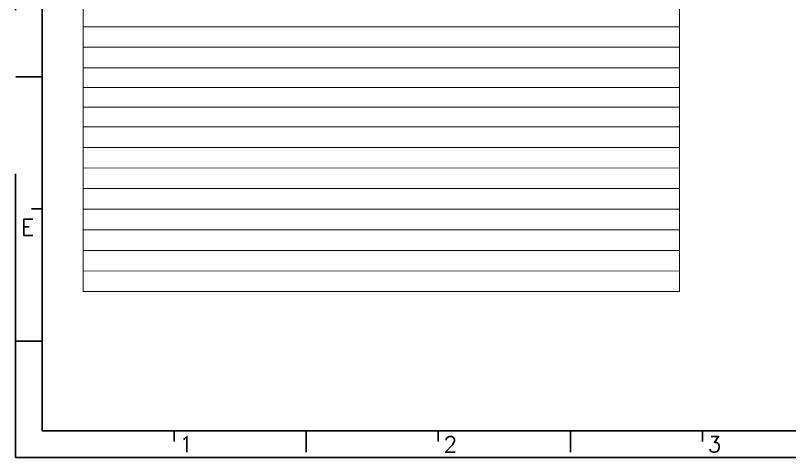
# Model space of a CAD drawing. Header units: millimetres. Extents: x 0 to 442, y 0 to 314.
# Drawn here: x 0 to 164.2, y 0 to 93.7 of the extents above; entities that cross this region are included whole.
import ezdxf

# ---------------------------------------------------------------- set-up
doc = ezdxf.new("R2010")
doc.units = ezdxf.units.MM
doc.header["$LTSCALE"] = 23.1
doc.linetypes.add('PHANTOM', pattern=[29.5, 9.5, -1.5, 3, -1.5, 3, -1.5, 9.5])
doc.layers.get('0').update_dxf_attribs({"linetype": 'CONTINUOUS'})
doc.layers.add('0PAPERF', color=2, linetype='PHANTOM', plot=False)
doc.styles.add('SIMPLEX', font='simplex.shx')

msp = doc.modelspace()

# ---------------------------------------------------------------- linework, layer by layer
for p, q in [((5.65, 304.88), (5.65, 5.65)), ((5.65, 80.74), (0.05, 80.74)), ((5.65, 52.72), (3.41, 52.72)), ((5.65, 24.7), (0.05, 24.7)), ((5.65, 5.65), (438.26, 5.65)), ((23.58, 5.65), (230.92, 5.65)), ((23.58, 5.65), (230.92, 5.65)), ((33.67, 5.65), (33.67, 3.41)), ((61.69, 5.65), (61.69, 1.16)), ((89.71, 5.65), (89.71, 3.41)), ((117.73, 5.65), (117.73, 1.16)), ((145.74, 5.65), (145.74, 3.41))]:
    msp.add_line(p, q)
at = {"const_width": 0.203}
for points in [[(14.38, 188.48), (14.38, 35.18), (140.91, 35.18), (140.91, 188.48)], [(14.4, 91.36), (140.91, 91.36)], [(14.4, 86.99), (140.91, 86.99)], [(140.91, 82.63), (14.38, 82.63)], [(140.91, 78.46), (14.38, 78.46)], [(140.91, 74.29), (14.38, 74.29)], [(140.91, 70.13), (14.38, 70.13)], [(140.91, 65.76), (14.38, 65.76)], [(140.91, 61.39), (14.38, 61.39)], [(140.91, 57.02), (14.38, 57.02)], [(140.91, 52.65), (14.38, 52.65)], [(140.91, 48.28), (14.38, 48.28)], [(140.91, 43.92), (14.38, 43.92)], [(140.91, 39.55), (14.38, 39.55)], [(140.91, 35.18), (140.91, 35.18)]]:
    msp.add_lwpolyline(points, dxfattribs=at)
at = {"layer": '0PAPERF'}
for p, q in [((0, 314.29), (0, 0)), ((0, 0), (442.18, 0))]:
    msp.add_line(p, q, dxfattribs=at)

# ---------------------------------------------------------------- texts
at = {"style": 'SIMPLEX'}
for s, height, p in [('E', 3.41, (1.17, 47.11)), ('1', 3.36, (34.79, 1.12)), ('2', 3.36, (90.83, 1.12)), ('3', 3.36, (146.86, 1.12))]:
    msp.add_text(s, height=height, dxfattribs=at).set_placement(p)

doc.saveas('drawing.dxf')
